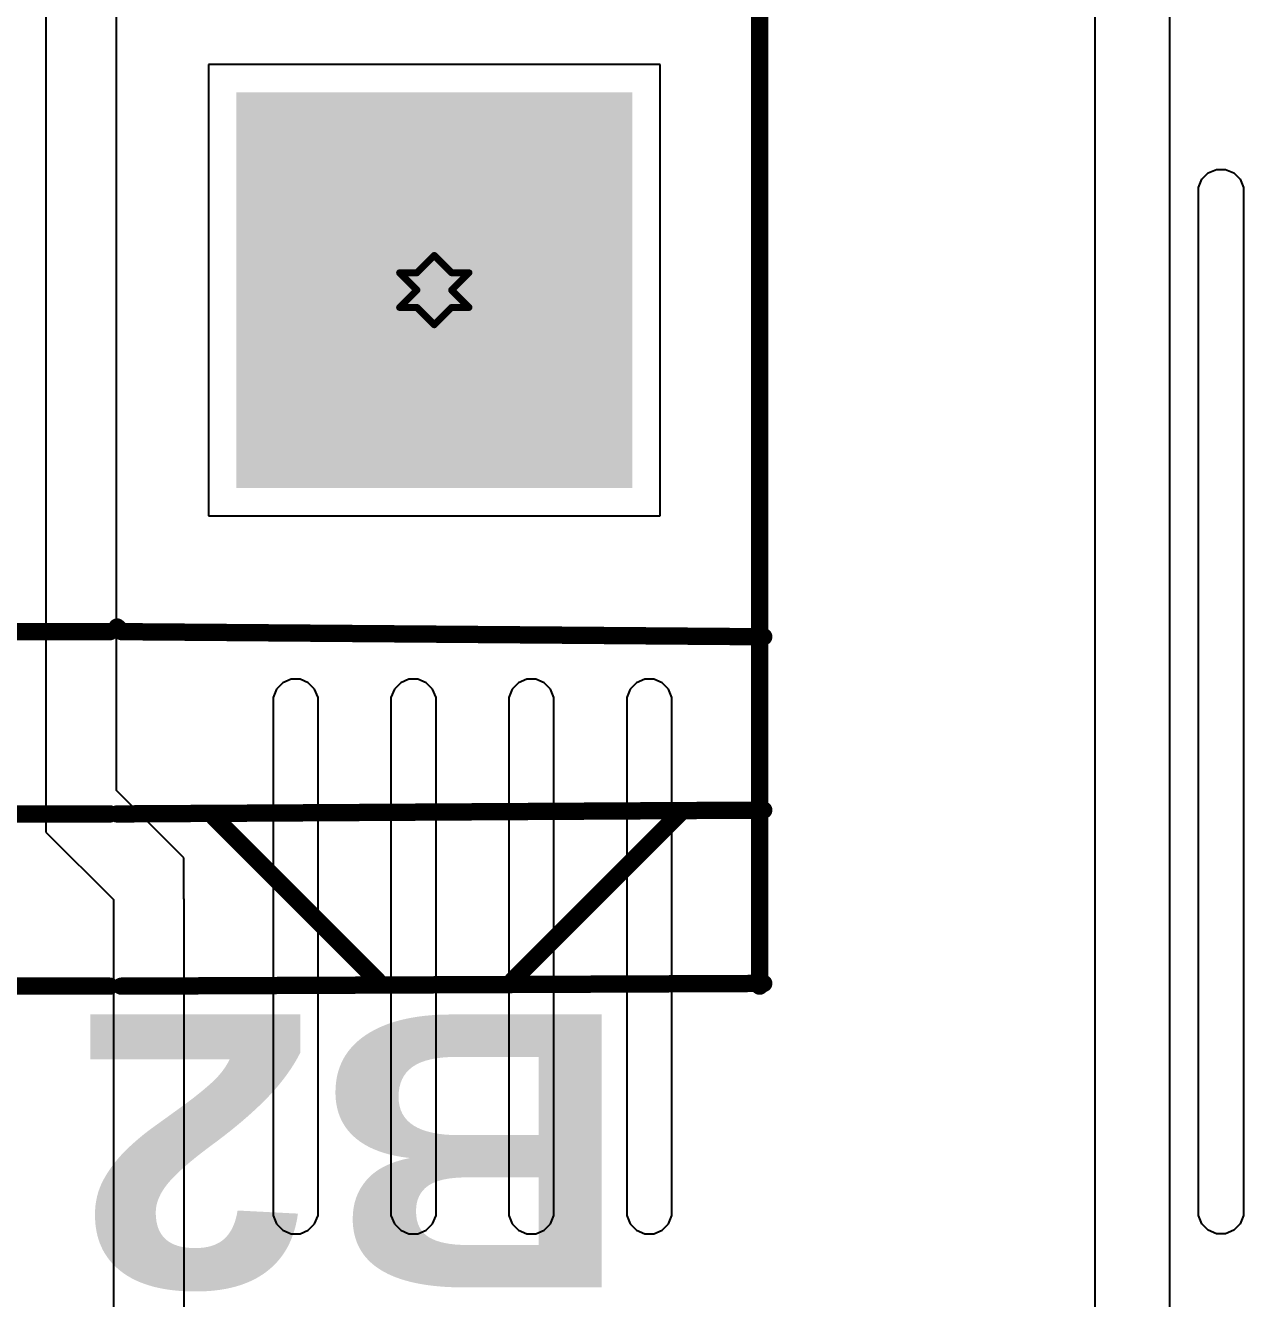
# Model space of a CAD drawing. Header units: inches. Extents: x -4 to 5258, y -4 to 5281.
# Drawn here: x 100.56 to 109.48, y 93.4 to 102.73 of the extents above; entities that cross this region are included whole.
import ezdxf

# ---------------------------------------------------------------- set-up
doc = ezdxf.new("R2010")
doc.units = ezdxf.units.IN
for name, color, linetype in [('Bottom Layer', 5, 'Continuous'), ('Bottom Solder', 6, 'Continuous'), ('Drill Drawing', 1, 'Continuous'), ('Layer 1', 16, 'Continuous'), ('Layer 2', 76, 'Continuous'), ('Multi-Layer', 9, 'Continuous'), ('Pad Holes', 156, 'Continuous'), ('Top Layer', 1, 'Continuous'), ('Top Overlay', 2, 'Continuous'), ('Top Solder', 216, 'Continuous')]:
    doc.layers.add(name, color=color, linetype=linetype)
doc.styles.add('Arial Black_Bold', font='', dxfattribs={"height": 0.2})
doc.styles.get('Arial Black_Bold').set_extended_font_data('Arial Black', bold=True)

# ---------------------------------------------------------------- blocks, each defined once
blk = doc.blocks.new('DB128L_5_08_4P_GN_S_207')
at = {"layer": 'Bottom Layer'}
blk.add_hatch(color=5, dxfattribs=at).paths.add_polyline_path([(-9.02, 1.4), (-6.22, 1.4), (-6.22, -1.4), (-9.02, -1.4)])
at = {"layer": 'Bottom Solder'}
blk.add_hatch(color=6, dxfattribs=at).paths.add_polyline_path([(-9.07, 1.45), (-6.17, 1.45), (-6.17, -1.45), (-9.07, -1.45)])
at = {"layer": 'Layer 1'}
blk.add_hatch(color=16, dxfattribs=at).paths.add_polyline_path([(-9.02, 1.4), (-6.22, 1.4), (-6.22, -1.4), (-9.02, -1.4)])
at = {"layer": 'Layer 2'}
blk.add_hatch(color=76, dxfattribs=at).paths.add_polyline_path([(-9.02, 1.4), (-6.22, 1.4), (-6.22, -1.4), (-9.02, -1.4)])
at = {"layer": 'Multi-Layer'}
blk.add_hatch(color=9, dxfattribs=at).paths.add_polyline_path([(-9.02, 1.4), (-6.22, 1.4), (-6.22, -1.4), (-9.02, -1.4)])
at = {"layer": 'Pad Holes'}
h = blk.add_hatch(color=7, dxfattribs=at)
edge = h.paths.add_edge_path()
edge.add_arc((-7.6575, 0), 0.75, 90, 270)
edge.add_line((-7.6575, -0.75), (-7.5825, -0.75))
edge.add_arc((-7.5825, 0), 0.75, 270, 450)
edge.add_line((-7.5825, 0.75), (-7.6575, 0.75))
at = {"layer": 'Top Layer'}
blk.add_hatch(color=1, dxfattribs=at).paths.add_polyline_path([(-9.02, 1.4), (-6.22, 1.4), (-6.22, -1.4), (-9.02, -1.4)])
at = {"layer": 'Top Solder'}
blk.add_hatch(color=216, dxfattribs=at).paths.add_polyline_path([(-9.07, 1.45), (-6.17, 1.45), (-6.17, -1.45), (-9.07, -1.45)])
at = {"layer": 'Top Overlay'}
for points in [[(-5.327, 5.1, 0.127, 0.127, 0), (-10.033, 5.08, 0.127, 0.127, 0)], [(-10.0029, -4.9, 0.127, 0.127, 0), (-10.0029, 5.1, 0.127, 0.127, 0)], [(4.706, 5.1, 0.127, 0.127, 0), (-5.244, 5.1, 0.127, 0.127, 0)], [(-8.1946, 5.0574, 0.127, 0.127, 0), (-9.4138, 3.8381, 0.127, 0.127, 0)], [(-8.1946, 5.06, 0.127, 0.127, 0), (-8.1946, 5.0574, 0.127, 0.127, 0)], [(-6.0102, 3.8662, 0.127, 0.127, 0), (-7.204, 5.06, 0.127, 0.127, 0)], [(-6.0102, 3.8662, 0.127, 0.127, 0), (-6.0102, 3.8381, 0.127, 0.127, 0)], [(-5.297, 3.8381, 0.127, 0.127, 0), (-10.033, 3.81, 0.127, 0.127, 0)], [(4.736, 3.8381, 0.127, 0.127, 0), (-5.244, 3.8381, 0.127, 0.127, 0)], [(-5.3309, 2.5026, 0.127, 0.127, 0), (-10.033, 2.54, 0.127, 0.127, 0)], [(-5.297, 2.4687, 0.127, 0.127, 0), (-5.3309, 2.5026, 0.127, 0.127, 0)], [(4.7021, 2.5026, 0.127, 0.127, 0), (-5.244, 2.5026, 0.127, 0.127, 0)]]:
    blk.add_lwpolyline(points, format="xyseb", dxfattribs=at)
for points in [[(-10.0648, 5.08, 0.0635, 0.0635, 1), (-10.0013, 5.08, 0.0635, 0.0635, 1)], [(-10.0346, 5.1, 0.0635, 0.0635, 1), (-9.9711, 5.1, 0.0635, 0.0635, 1)], [(-5.3587, 5.1, 0.0635, 0.0635, 1), (-5.2952, 5.1, 0.0635, 0.0635, 1)], [(-5.2758, 5.1, 0.0635, 0.0635, 1), (-5.2123, 5.1, 0.0635, 0.0635, 1)], [(-8.2263, 5.06, 0.0635, 0.0635, 1), (-8.1628, 5.06, 0.0635, 0.0635, 1)], [(-8.2263, 5.0574, 0.0635, 0.0635, 1), (-8.1628, 5.0574, 0.0635, 0.0635, 1)], [(-8.2263, 5.0574, 0.0635, 0.0635, 1), (-8.1628, 5.0574, 0.0635, 0.0635, 1)], [(-7.2358, 5.06, 0.0635, 0.0635, 1), (-7.1723, 5.06, 0.0635, 0.0635, 1)], [(-6.0419, 3.8662, 0.0635, 0.0635, 1), (-5.9784, 3.8662, 0.0635, 0.0635, 1)], [(-6.0419, 3.8662, 0.0635, 0.0635, 1), (-5.9784, 3.8662, 0.0635, 0.0635, 1)], [(-10.0648, 3.81, 0.0635, 0.0635, 1), (-10.0013, 3.81, 0.0635, 0.0635, 1)], [(-9.4456, 3.8381, 0.0635, 0.0635, 1), (-9.3821, 3.8381, 0.0635, 0.0635, 1)], [(-6.0419, 3.8381, 0.0635, 0.0635, 1), (-5.9784, 3.8381, 0.0635, 0.0635, 1)], [(-5.3287, 3.8381, 0.0635, 0.0635, 1), (-5.2652, 3.8381, 0.0635, 0.0635, 1)], [(-5.2758, 3.8381, 0.0635, 0.0635, 1), (-5.2123, 3.8381, 0.0635, 0.0635, 1)], [(-10.0648, 2.54, 0.0635, 0.0635, 1), (-10.0013, 2.54, 0.0635, 0.0635, 1)], [(-5.3627, 2.5026, 0.0635, 0.0635, 1), (-5.2992, 2.5026, 0.0635, 0.0635, 1)], [(-5.3627, 2.5026, 0.0635, 0.0635, 1), (-5.2992, 2.5026, 0.0635, 0.0635, 1)], [(-5.3287, 2.4687, 0.0635, 0.0635, 1), (-5.2652, 2.4687, 0.0635, 0.0635, 1)], [(-5.2758, 2.5026, 0.0635, 0.0635, 1), (-5.2123, 2.5026, 0.0635, 0.0635, 1)]]:
    blk.add_lwpolyline(points, format="xyseb", close=True, dxfattribs=at)

msp = doc.modelspace()

# ---------------------------------------------------------------- linework, layer by layer
at = {"layer": 'Bottom Layer'}
for p, q in [((105.2068, 102.4426), (101.8988, 102.4426)), ((101.8988, 102.4426), (101.8988, 99.1346)), ((105.2068, 99.1346), (105.2068, 102.4426)), ((101.8988, 99.1346), (105.2068, 99.1346))]:
    msp.add_line(p, q, dxfattribs=at)
at = {"layer": 'Bottom Solder'}
for p, q in [((109.1497, 101.5403), (109.1748, 101.601)), ((109.1748, 101.601), (109.2212, 101.6474)), ((109.2212, 101.6474), (109.2819, 101.6726)), ((109.2819, 101.6726), (109.3148, 101.6726)), ((109.3148, 101.6726), (109.3476, 101.6726)), ((109.3476, 101.6726), (109.4083, 101.6474)), ((109.4083, 101.6474), (109.4547, 101.601)), ((109.4547, 101.601), (109.4799, 101.5403)), ((109.1497, 101.5075), (109.1497, 101.5403)), ((109.1497, 94.0399), (109.1497, 101.5075)), ((109.4799, 101.5403), (109.4799, 101.5075)), ((109.4799, 101.5075), (109.4799, 101.5075)), ((109.4799, 101.5075), (109.4799, 94.0399)), ((102.3966, 97.8652), (102.3715, 97.8045)), ((102.443, 97.9117), (102.3966, 97.8652)), ((102.5037, 97.9368), (102.443, 97.9117)), ((102.5366, 97.9368), (102.5037, 97.9368)), ((102.5694, 97.9368), (102.5366, 97.9368)), ((102.6301, 97.9117), (102.5694, 97.9368)), ((102.6765, 97.8652), (102.6301, 97.9117)), ((102.7017, 97.8045), (102.6765, 97.8652)), ((103.2602, 97.8652), (103.2351, 97.8045)), ((103.3066, 97.9117), (103.2602, 97.8652)), ((103.3673, 97.9368), (103.3066, 97.9117)), ((103.4002, 97.9368), (103.3673, 97.9368)), ((103.433, 97.9368), (103.4002, 97.9368)), ((103.4937, 97.9117), (103.433, 97.9368)), ((103.5401, 97.8652), (103.4937, 97.9117)), ((103.5653, 97.8045), (103.5401, 97.8652)), ((104.1238, 97.8652), (104.0987, 97.8045)), ((104.1702, 97.9117), (104.1238, 97.8652)), ((104.2309, 97.9368), (104.1702, 97.9117)), ((104.2638, 97.9368), (104.2309, 97.9368)), ((104.2966, 97.9368), (104.2638, 97.9368)), ((104.3573, 97.9117), (104.2966, 97.9368)), ((104.4037, 97.8652), (104.3573, 97.9117)), ((104.4289, 97.8045), (104.4037, 97.8652)), ((104.9874, 97.8652), (104.9623, 97.8045)), ((105.0338, 97.9117), (104.9874, 97.8652)), ((105.0945, 97.9368), (105.0338, 97.9117)), ((105.1274, 97.9368), (105.0945, 97.9368)), ((105.1602, 97.9368), (105.1274, 97.9368)), ((105.2209, 97.9117), (105.1602, 97.9368)), ((105.2673, 97.8652), (105.2209, 97.9117)), ((105.2925, 97.8045), (105.2673, 97.8652)), ((102.3715, 97.8045), (102.3715, 97.7717)), ((102.3715, 97.7717), (102.3715, 97.7717)), ((102.3715, 97.7717), (102.3715, 94.0399)), ((102.7017, 97.7717), (102.7017, 97.8045)), ((102.7017, 94.0399), (102.7017, 97.7717)), ((103.2351, 97.8045), (103.2351, 97.7717)), ((103.2351, 97.7717), (103.2351, 97.7717)), ((103.2351, 97.7717), (103.2351, 94.0399)), ((103.5653, 97.7717), (103.5653, 97.8045)), ((103.5653, 94.0399), (103.5653, 97.7717)), ((104.0987, 97.8045), (104.0987, 97.7717)), ((104.0987, 97.7717), (104.0987, 97.7717)), ((104.0987, 97.7717), (104.0987, 94.0399)), ((104.4289, 97.7717), (104.4289, 97.8045)), ((104.4289, 94.0399), (104.4289, 97.7717)), ((104.9623, 97.8045), (104.9623, 97.7717)), ((104.9623, 97.7717), (104.9623, 97.7717)), ((104.9623, 97.7717), (104.9623, 94.0399)), ((105.2925, 97.7717), (105.2925, 97.8045)), ((105.2925, 94.0399), (105.2925, 97.7717)), ((102.3715, 94.0399), (102.3715, 94.007)), ((102.7017, 94.007), (102.7017, 94.0399)), ((102.7017, 94.0399), (102.7017, 94.0399)), ((103.2351, 94.0399), (103.2351, 94.007)), ((103.5653, 94.007), (103.5653, 94.0399)), ((103.5653, 94.0399), (103.5653, 94.0399)), ((104.0987, 94.0399), (104.0987, 94.007)), ((104.4289, 94.007), (104.4289, 94.0399)), ((104.4289, 94.0399), (104.4289, 94.0399)), ((104.9623, 94.0399), (104.9623, 94.007)), ((105.2925, 94.007), (105.2925, 94.0399)), ((105.2925, 94.0399), (105.2925, 94.0399)), ((109.1497, 94.0399), (109.1497, 94.0399)), ((109.1497, 94.007), (109.1497, 94.0399)), ((109.4799, 94.0399), (109.4799, 94.007)), ((102.3715, 94.007), (102.3966, 93.9463)), ((102.3966, 93.9463), (102.443, 93.8999)), ((102.6301, 93.8999), (102.6765, 93.9463)), ((102.6765, 93.9463), (102.7017, 94.007)), ((103.2351, 94.007), (103.2602, 93.9463)), ((103.2602, 93.9463), (103.3066, 93.8999)), ((103.4937, 93.8999), (103.5401, 93.9463)), ((103.5401, 93.9463), (103.5653, 94.007)), ((104.0987, 94.007), (104.1238, 93.9463)), ((104.1238, 93.9463), (104.1702, 93.8999)), ((104.3573, 93.8999), (104.4037, 93.9463)), ((104.4037, 93.9463), (104.4289, 94.007)), ((104.9623, 94.007), (104.9874, 93.9463)), ((104.9874, 93.9463), (105.0338, 93.8999)), ((105.2209, 93.8999), (105.2673, 93.9463)), ((105.2673, 93.9463), (105.2925, 94.007)), ((109.1748, 93.9463), (109.1497, 94.007)), ((109.2212, 93.8999), (109.1748, 93.9463)), ((109.4547, 93.9463), (109.4083, 93.8999)), ((109.4799, 94.007), (109.4547, 93.9463)), ((102.443, 93.8999), (102.5037, 93.8748)), ((102.5037, 93.8748), (102.5366, 93.8748)), ((102.5366, 93.8748), (102.5694, 93.8748)), ((102.5694, 93.8748), (102.6301, 93.8999)), ((103.3066, 93.8999), (103.3673, 93.8748)), ((103.3673, 93.8748), (103.4002, 93.8748)), ((103.4002, 93.8748), (103.433, 93.8748)), ((103.433, 93.8748), (103.4937, 93.8999)), ((104.1702, 93.8999), (104.2309, 93.8748)), ((104.2309, 93.8748), (104.2638, 93.8748)), ((104.2638, 93.8748), (104.2966, 93.8748)), ((104.2966, 93.8748), (104.3573, 93.8999)), ((105.0338, 93.8999), (105.0945, 93.8748)), ((105.0945, 93.8748), (105.1274, 93.8748)), ((105.1274, 93.8748), (105.1602, 93.8748)), ((105.1602, 93.8748), (105.2209, 93.8999)), ((109.2819, 93.8748), (109.2212, 93.8999)), ((109.3148, 93.8748), (109.2819, 93.8748)), ((109.3476, 93.8748), (109.3148, 93.8748)), ((109.4083, 93.8999), (109.3476, 93.8748))]:
    msp.add_line(p, q, dxfattribs=at)
at = {"layer": 'Drill Drawing'}
for points in [[(103.4258, 100.9156, 0.0508, 0.0508, 0), (103.5528, 101.0426, 0.0508, 0.0508, 0)], [(103.5528, 101.0426, 0.0508, 0.0508, 0), (103.6798, 100.9156, 0.0508, 0.0508, 0)], [(103.2988, 100.9156, 0.0508, 0.0508, 0), (103.4258, 100.7886, 0.0508, 0.0508, 0)], [(103.2988, 100.9156, 0.0508, 0.0508, 0), (103.4258, 100.9156, 0.0508, 0.0508, 0)], [(103.6798, 100.9156, 0.0508, 0.0508, 0), (103.8068, 100.9156, 0.0508, 0.0508, 0)], [(103.6798, 100.7886, 0.0508, 0.0508, 0), (103.8068, 100.9156, 0.0508, 0.0508, 0)], [(103.2988, 100.6616, 0.0508, 0.0508, 0), (103.4258, 100.7886, 0.0508, 0.0508, 0)], [(103.6798, 100.7886, 0.0508, 0.0508, 0), (103.8068, 100.6616, 0.0508, 0.0508, 0)], [(103.2988, 100.6616, 0.0508, 0.0508, 0), (103.4258, 100.6616, 0.0508, 0.0508, 0)], [(103.4258, 100.6616, 0.0508, 0.0508, 0), (103.5528, 100.5346, 0.0508, 0.0508, 0)], [(103.5528, 100.5346, 0.0508, 0.0508, 0), (103.6798, 100.6616, 0.0508, 0.0508, 0)], [(103.6798, 100.6616, 0.0508, 0.0508, 0), (103.8068, 100.6616, 0.0508, 0.0508, 0)]]:
    msp.add_lwpolyline(points, format="xyseb", dxfattribs=at)
for points in [[(103.5401, 101.0426, 0.0254, 0.0254, 1), (103.5655, 101.0426, 0.0254, 0.0254, 1)], [(103.5401, 101.0426, 0.0254, 0.0254, 1), (103.5655, 101.0426, 0.0254, 0.0254, 1)], [(103.2861, 100.9156, 0.0254, 0.0254, 1), (103.3115, 100.9156, 0.0254, 0.0254, 1)], [(103.2861, 100.9156, 0.0254, 0.0254, 1), (103.3115, 100.9156, 0.0254, 0.0254, 1)], [(103.4131, 100.9156, 0.0254, 0.0254, 1), (103.4385, 100.9156, 0.0254, 0.0254, 1)], [(103.4131, 100.9156, 0.0254, 0.0254, 1), (103.4385, 100.9156, 0.0254, 0.0254, 1)], [(103.6671, 100.9156, 0.0254, 0.0254, 1), (103.6925, 100.9156, 0.0254, 0.0254, 1)], [(103.6671, 100.9156, 0.0254, 0.0254, 1), (103.6925, 100.9156, 0.0254, 0.0254, 1)], [(103.7941, 100.9156, 0.0254, 0.0254, 1), (103.8195, 100.9156, 0.0254, 0.0254, 1)], [(103.7941, 100.9156, 0.0254, 0.0254, 1), (103.8195, 100.9156, 0.0254, 0.0254, 1)], [(103.4131, 100.7886, 0.0254, 0.0254, 1), (103.4385, 100.7886, 0.0254, 0.0254, 1)], [(103.4131, 100.7886, 0.0254, 0.0254, 1), (103.4385, 100.7886, 0.0254, 0.0254, 1)], [(103.6671, 100.7886, 0.0254, 0.0254, 1), (103.6925, 100.7886, 0.0254, 0.0254, 1)], [(103.6671, 100.7886, 0.0254, 0.0254, 1), (103.6925, 100.7886, 0.0254, 0.0254, 1)], [(103.2861, 100.6616, 0.0254, 0.0254, 1), (103.3115, 100.6616, 0.0254, 0.0254, 1)], [(103.2861, 100.6616, 0.0254, 0.0254, 1), (103.3115, 100.6616, 0.0254, 0.0254, 1)], [(103.4131, 100.6616, 0.0254, 0.0254, 1), (103.4385, 100.6616, 0.0254, 0.0254, 1)], [(103.4131, 100.6616, 0.0254, 0.0254, 1), (103.4385, 100.6616, 0.0254, 0.0254, 1)], [(103.6671, 100.6616, 0.0254, 0.0254, 1), (103.6925, 100.6616, 0.0254, 0.0254, 1)], [(103.6671, 100.6616, 0.0254, 0.0254, 1), (103.6925, 100.6616, 0.0254, 0.0254, 1)], [(103.7941, 100.6616, 0.0254, 0.0254, 1), (103.8195, 100.6616, 0.0254, 0.0254, 1)], [(103.7941, 100.6616, 0.0254, 0.0254, 1), (103.8195, 100.6616, 0.0254, 0.0254, 1)], [(103.5401, 100.5346, 0.0254, 0.0254, 1), (103.5655, 100.5346, 0.0254, 0.0254, 1)], [(103.5401, 100.5346, 0.0254, 0.0254, 1), (103.5655, 100.5346, 0.0254, 0.0254, 1)]]:
    msp.add_lwpolyline(points, format="xyseb", close=True, dxfattribs=at)
at = {"layer": 'Layer 1'}
for p, q in [((105.2068, 102.4426), (101.8988, 102.4426)), ((101.8988, 102.4426), (101.8988, 99.1346)), ((105.2068, 99.1346), (105.2068, 102.4426)), ((101.8988, 99.1346), (105.2068, 99.1346))]:
    msp.add_line(p, q, dxfattribs=at)
at = {"layer": 'Layer 2'}
for p, q in [((100.708, 105.2954), (100.708, 96.8175)), ((101.2259, 97.1217), (101.2259, 105.2954)), ((108.3913, 105.2954), (108.3913, 90.8462)), ((101.7187, 96.6289), (101.2259, 97.1217)), ((100.708, 96.8175), (101.202, 96.3235)), ((101.7187, 96.3299), (101.7187, 96.6289)), ((101.202, 96.3235), (101.202, 83.4604)), ((101.7199, 96.3235), (101.7187, 96.3299)), ((101.7199, 83.5874), (101.7199, 96.3235)), ((101.7199, 96.3235), (101.7199, 96.3235))]:
    msp.add_line(p, q, dxfattribs=at)
at = {"layer": 'Top Layer'}
for p, q in [((100.708, 105.2954), (100.708, 97.1217)), ((101.2259, 97.1217), (101.2259, 105.2954)), ((108.3913, 105.2954), (108.3913, 91.1256)), ((108.9411, 91.1256), (108.9411, 105.2954)), ((100.708, 97.1217), (100.708, 96.8175)), ((101.7187, 96.6289), (101.2259, 97.1217)), ((100.708, 96.8175), (101.202, 96.3235)), ((101.7187, 96.3299), (101.7187, 96.6289)), ((101.202, 96.3235), (101.202, 83.63)), ((101.7199, 96.3235), (101.7187, 96.3299)), ((101.7199, 83.63), (101.7199, 96.3235)), ((101.7199, 96.3235), (101.7199, 96.3235))]:
    msp.add_line(p, q, dxfattribs=at)

# ---------------------------------------------------------------- block references
at = {"rotation": 180}
msp.add_blockref('DB128L_5_08_4P_GN_S_207', (95.9328, 100.7886), dxfattribs=at)

# ---------------------------------------------------------------- texts
at = {"layer": 'Top Overlay', "style": 'Arial Black_Bold'}
msp.add_text('B2', height=2, rotation=180, dxfattribs=at).set_placement((104.9929, 95.4812))

doc.saveas('drawing.dxf')
